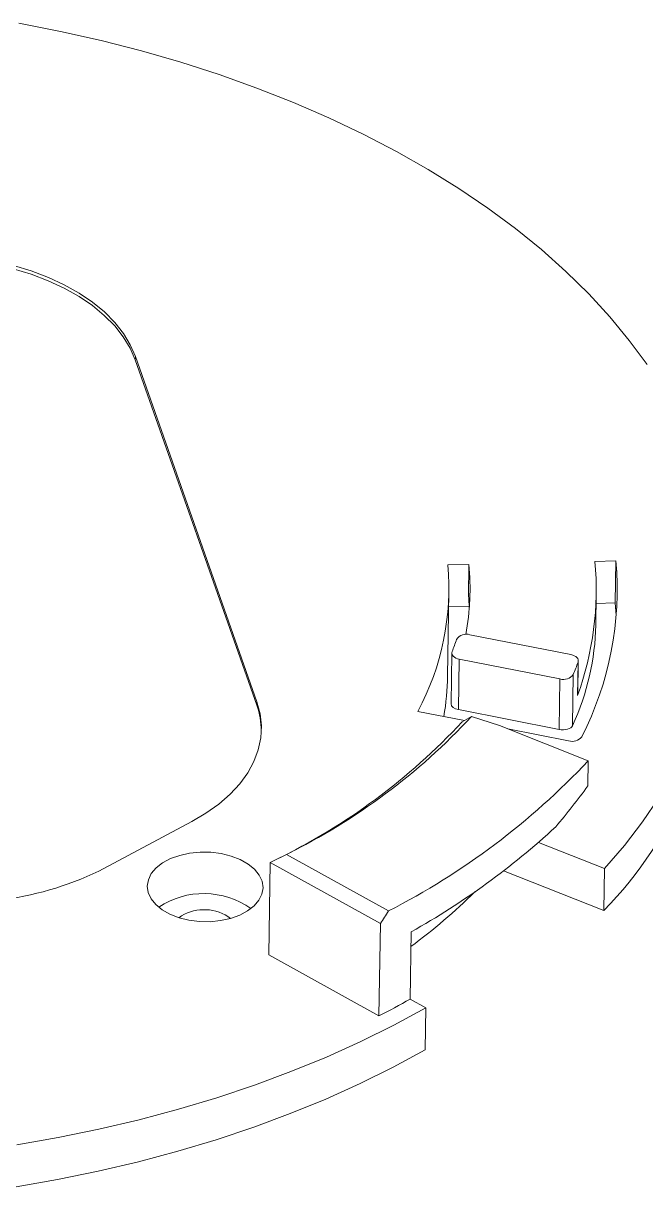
# Model space of a CAD drawing. Header units: inches. Extents: x 1813 to 4218, y 284 to 889.
# Drawn here: x 4141.1 to 4170.7, y 375.7 to 431 of the extents above; entities that cross this region are included whole.
import ezdxf

# ---------------------------------------------------------------- set-up
doc = ezdxf.new("R2010")
doc.units = ezdxf.units.IN
doc.header["$LTSCALE"] = 15

msp = doc.modelspace()

# ---------------------------------------------------------------- linework, layer by layer
at = {"color": 7, "linetype": 'Continuous', "lineweight": 15}
for p, q in [((4146.428, 415.178), (4146.425, 415.018)), ((4152.199, 398.768), (4146.428, 415.178)), ((4152.196, 398.609), (4146.425, 415.018)), ((4162.281, 405.296), (4161.283, 405.273)), ((4162.258, 403.811), (4162.281, 405.296)), ((4169.27, 405.461), (4168.272, 405.437)), ((4169.239, 403.464), (4169.27, 405.461)), ((4161.27, 399.992), (4161.332, 403.985)), ((4168.309, 402.416), (4168.332, 403.876)), ((4161.321, 403.278), (4162.299, 403.301)), ((4168.325, 403.443), (4169.239, 403.464)), ((4169.239, 403.464), (4169.282, 402.862)), ((4167.127, 401.012), (4162.33, 401.953)), ((4161.47, 401.086), (4161.432, 398.666)), ((4161.822, 400.792), (4161.784, 398.397)), ((4161.822, 400.792), (4166.609, 399.853)), ((4167.444, 399.06), (4167.468, 400.658)), ((4167.455, 399.121), (4167.48, 400.718)), ((4166.572, 397.458), (4166.609, 399.853)), ((4167.243, 400.064), (4167.205, 397.631)), ((4152.196, 398.609), (4152.199, 398.768)), ((4159.86, 398.315), (4162.064, 397.883)), ((4166.572, 397.458), (4161.784, 398.397)), ((4161.955, 397.821), (4162.402, 398.074)), ((4163.727, 397.637), (4162.402, 398.074)), ((4167.952, 395.97), (4163.727, 397.637)), ((4164.133, 397.477), (4167.021, 396.91)), ((4167.933, 394.772), (4167.952, 395.97)), ((4144.694, 390.727), (4149.108, 393.075)), ((4168.721, 390.845), (4165.584, 392.084)), ((4153.604, 391.518), (4158.456, 388.829)), ((4152.84, 391.133), (4152.771, 386.741)), ((4158.073, 388.233), (4152.84, 391.133)), ((4168.721, 390.845), (4168.69, 388.849)), ((4163.927, 390.729), (4168.69, 388.849)), ((4150.828, 388.568), (4150.951, 388.473)), ((4158.073, 388.233), (4158.005, 383.841)), ((4159.535, 387.838), (4159.485, 384.643)), ((4152.771, 386.741), (4158.005, 383.841)), ((4159.485, 384.643), (4160.229, 384.231)), ((4160.197, 382.235), (4160.229, 384.231))]:
    msp.add_line(p, q, dxfattribs=at)
at = {"color": 7, "linetype": 'Continuous', "lineweight": 15, "flags": 128}
for points in [[(4140.894, 431.009), (4142.864, 430.624), (4144.806, 430.186), (4146.714, 429.697), (4148.585, 429.157), (4150.416, 428.567), (4152.202, 427.93), (4153.941, 427.245), (4155.628, 426.514), (4157.26, 425.739), (4158.834, 424.922), (4160.346, 424.063), (4161.795, 423.165), (4163.176, 422.23), (4164.487, 421.258), (4165.725, 420.254), (4166.888, 419.217), (4167.974, 418.151), (4168.98, 417.058), (4169.904, 415.939), (4170.745, 414.797)], [(4139.738, 419.717), (4140.628, 419.506), (4141.482, 419.244), (4142.292, 418.936), (4143.051, 418.583), (4143.752, 418.189), (4144.388, 417.757), (4144.955, 417.291), (4145.446, 416.795), (4145.858, 416.275), (4146.186, 415.734), (4146.428, 415.178)], [(4146.425, 415.018), (4146.184, 415.574), (4145.855, 416.115), (4145.444, 416.636), (4144.952, 417.131), (4144.386, 417.597), (4143.749, 418.029), (4143.048, 418.423), (4142.289, 418.776), (4141.479, 419.085), (4140.625, 419.346), (4139.735, 419.558)], [(4161.483, 401.151), (4161.47, 401.095), (4161.475, 401.039), (4161.497, 400.984), (4161.536, 400.933), (4161.59, 400.886), (4161.657, 400.846), (4161.735, 400.815), (4161.822, 400.792)], [(4167.468, 400.658), (4167.479, 400.713), (4167.473, 400.768), (4167.45, 400.822), (4167.411, 400.873), (4167.357, 400.919), (4167.29, 400.958), (4167.213, 400.989), (4167.127, 401.012)], [(4152.199, 398.768), (4152.352, 398.201), (4152.415, 397.629), (4152.388, 397.057), (4152.271, 396.49), (4152.064, 395.933), (4151.77, 395.391), (4151.391, 394.869), (4150.931, 394.373), (4150.393, 393.905), (4149.784, 393.471), (4149.108, 393.075)], [(4167.455, 399.121), (4167.454, 399.116), (4167.444, 399.06)], [(4171.309, 394.199), (4170.531, 393.058), (4169.668, 391.939), (4168.721, 390.845)], [(4147.701, 388.885), (4148.073, 388.674), (4148.503, 388.507), (4148.975, 388.39), (4149.473, 388.327), (4149.981, 388.32), (4150.48, 388.37), (4150.954, 388.473), (4151.388, 388.628), (4151.765, 388.829), (4152.073, 389.068), (4152.302, 389.339), (4152.444, 389.631), (4152.494, 389.934), (4152.45, 390.239), (4152.315, 390.534), (4152.091, 390.811), (4151.788, 391.059), (4151.415, 391.27), (4150.985, 391.436), (4150.513, 391.553), (4150.015, 391.616), (4149.508, 391.623), (4149.008, 391.574), (4148.534, 391.47), (4148.101, 391.315), (4147.724, 391.115), (4147.415, 390.875), (4147.186, 390.605), (4147.045, 390.313), (4146.995, 390.009), (4147.038, 389.705), (4147.174, 389.409), (4147.397, 389.133), (4147.701, 388.885)], [(4160.229, 384.231), (4158.715, 383.408), (4157.14, 382.627), (4155.508, 381.89), (4153.822, 381.198), (4152.085, 380.552), (4150.3, 379.955), (4148.471, 379.406), (4146.602, 378.908), (4144.697, 378.461), (4142.758, 378.065), (4140.791, 377.723)], [(4160.197, 382.235), (4158.684, 381.412), (4157.109, 380.631), (4155.477, 379.894), (4153.791, 379.201), (4152.054, 378.556), (4150.269, 377.958), (4148.44, 377.41), (4146.571, 376.911), (4144.666, 376.464), (4142.727, 376.069), (4140.76, 375.727)]]:
    msp.add_lwpolyline(points, dxfattribs=at)
at = {"color": 7, "linetype": 'Continuous', "lineweight": 15}
for centre, radius, start, end in [((4148.791, 404.204), 12.538, 331.9856, 4.8896), ((4149.953, 404.162), 12.38, 349.7878, 5.258), ((4153.534, 404.109), 14.797, 340.0505, 5.1489), ((4153.817, 404.126), 15.51, 333.09, 4.9362), ((4162.158, 401.417), 0.563, 72.2936, 146.0555), ((4148.728, 406.077), 13.673, 338.8817, 341.465), ((4154.462, 402.703), 19.859, 315.7644, 357.3526), ((4152.156, 406.136), 16.263, 338.0768, 340.3147), ((4149.235, 400.182), 12.036, 349.9143, 359.0938), ((4166.778, 400.403), 0.575, 252.8895, 323.8756), ((4148.671, 397.349), 3.743, 0.4627, 19.6646), ((4140.388, 418.437), 29.988, 296.1482, 317.2317), ((4140.104, 418.07), 29.791, 295.8903, 317.1774), ((4167.188, 397.478), 0.592, 253.6255, 321.0617), ((4142.58, 419.825), 34.825, 297.1209, 316.7641), ((4142.109, 419.051), 35.748, 299.1742, 312.82), ((4138.123, 404.401), 15.171, 257.785, 295.6669), ((4149.679, 385.786), 3.87, 54.5811, 123.6329), ((4142.734, 409.892), 28.275, 306.4282, 314.5299), ((4149.703, 386.773), 2.119, 57.9236, 124.8922), ((4137.761, 422.945), 44.034, 297.3703, 299.5613)]:
    msp.add_arc(centre, radius, start, end, dxfattribs=at)
for centre, major_axis, ratio, start_param, end_param in [((4128.326, 403.84), (33.977, -1.483), 0.534592, 0.049651, 0.079852), ((4128.326, 403.84), (39.973, -1.745), 0.534592, 6.070843, 6.298176), ((4161.932, 398.648), (0.5, -0.022), 0.534592, 3.156583, 4.436713), ((4166.719, 397.709), (0.5, -0.022), 0.534592, 4.436713, 6.070843), ((4128.386, 407.667), (44.866, 5.697), 0.707515, 5.627536, 5.694263), ((4128.47, 413.041), (30.676, 55.758), 0.599619, 4.594792, 4.605971)]:
    msp.add_ellipse(centre, major_axis=major_axis, ratio=ratio, start_param=start_param, end_param=end_param, dxfattribs=at)
msp.add_open_spline([(4152.84, 391.133), (4153.095, 391.26), (4153.349, 391.389), (4153.604, 391.518)], degree=3, dxfattribs=at)

doc.saveas('drawing.dxf')
